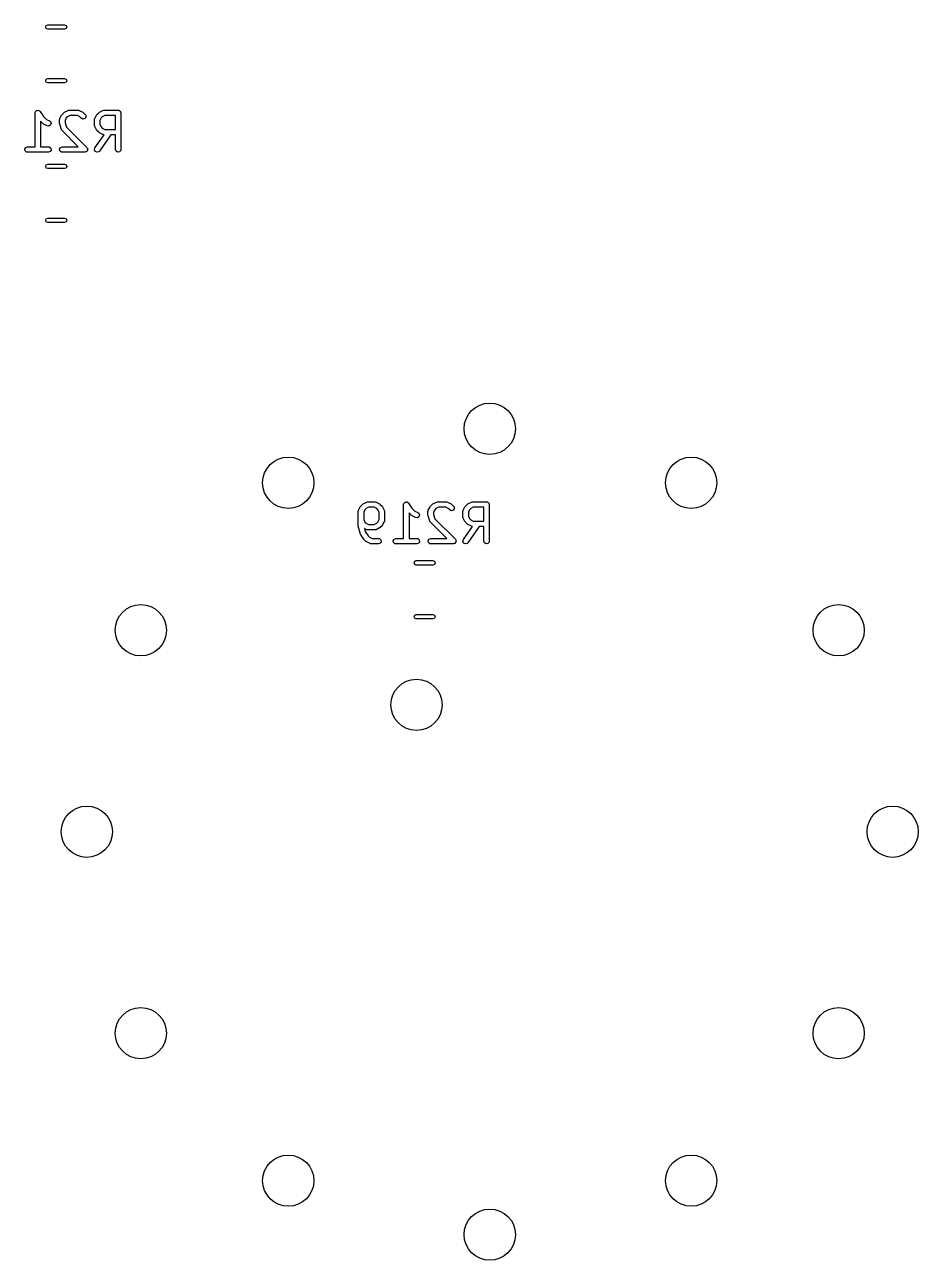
# Model space of a CAD drawing. Extents: x 88 to 206, y -135 to -60.
# Drawn here: x 181.36 to 205.76, y -132.2 to -98.47 of the extents above; entities that cross this region are included whole.
import ezdxf

# ---------------------------------------------------------------- set-up
doc = ezdxf.new("R2010")
doc.units = 0
doc.layers.add('BLACK', color=7, linetype='CONTINUOUS')

msp = doc.modelspace()

# ---------------------------------------------------------------- linework, layer by layer
at = {"layer": 'BLACK', "linetype": 'CONTINUOUS'}
for p, q in [((181.95, -98.491), (181.993, -98.4734)), ((181.993, -98.4734), (182.447, -98.4734)), ((182.447, -98.4734), (182.489, -98.491)), ((181.933, -98.5334), (181.95, -98.491)), ((181.95, -98.5758), (181.933, -98.5334)), ((181.993, -98.5934), (181.95, -98.5758)), ((182.447, -98.5934), (181.993, -98.5934)), ((182.489, -98.5758), (182.447, -98.5934)), ((182.489, -98.491), (182.507, -98.5334)), ((182.507, -98.5334), (182.489, -98.5758)), ((181.933, -100.003), (181.95, -99.961)), ((181.95, -100.046), (181.933, -100.003)), ((181.95, -99.961), (181.993, -99.9434)), ((181.993, -100.063), (181.95, -100.046)), ((181.993, -99.9434), (182.447, -99.9434)), ((182.447, -100.063), (181.993, -100.063)), ((182.447, -99.9434), (182.489, -99.961)), ((182.489, -100.046), (182.447, -100.063)), ((182.489, -99.961), (182.507, -100.003)), ((182.507, -100.003), (182.489, -100.046)), ((181.652, -100.848), (181.668, -100.833)), ((181.652, -100.852), (181.652, -100.848)), ((181.668, -100.833), (181.682, -100.816)), ((181.682, -100.816), (181.686, -100.815)), ((181.686, -100.815), (181.689, -100.812)), ((181.689, -100.812), (181.711, -100.811)), ((181.711, -100.811), (181.733, -100.807)), ((181.733, -100.807), (181.736, -100.809)), ((181.736, -100.809), (181.741, -100.809)), ((181.741, -100.809), (181.758, -100.822)), ((181.758, -100.822), (181.777, -100.833)), ((181.777, -100.833), (181.779, -100.837)), ((181.779, -100.837), (181.782, -100.839)), ((181.782, -100.839), (181.873, -100.976)), ((182.448, -100.861), (182.543, -100.814)), ((182.543, -100.814), (182.568, -100.806)), ((182.568, -100.806), (182.573, -100.807)), ((182.573, -100.807), (182.577, -100.806)), ((182.577, -100.806), (182.815, -100.806)), ((182.815, -100.806), (182.84, -100.81)), ((182.84, -100.81), (182.844, -100.813)), ((182.844, -100.813), (182.848, -100.814)), ((182.848, -100.814), (182.944, -100.861)), ((183.4, -100.861), (183.496, -100.814)), ((183.496, -100.814), (183.521, -100.806)), ((183.521, -100.806), (183.525, -100.807)), ((183.525, -100.807), (183.529, -100.806)), ((183.529, -100.806), (183.91, -100.806)), ((183.91, -100.806), (183.92, -100.807)), ((183.92, -100.807), (183.923, -100.807)), ((183.923, -100.807), (183.926, -100.809)), ((183.926, -100.809), (183.936, -100.81)), ((183.936, -100.81), (183.951, -100.823)), ((183.951, -100.823), (183.968, -100.833)), ((183.968, -100.833), (183.97, -100.839)), ((183.97, -100.839), (183.975, -100.843)), ((183.975, -100.843), (183.978, -100.862)), ((181.645, -100.881), (181.649, -100.855)), ((181.645, -101.806), (181.645, -100.881)), ((181.649, -100.855), (181.652, -100.852)), ((181.857, -101.172), (181.795, -101.109)), ((181.795, -101.109), (181.795, -101.806)), ((181.859, -101.173), (181.857, -101.172)), ((181.877, -101.186), (181.859, -101.173)), ((181.873, -100.976), (181.955, -101.057)), ((181.972, -101.234), (181.877, -101.186)), ((181.955, -101.057), (182.039, -101.099)), ((182.039, -101.099), (182.06, -101.115)), ((182.06, -101.115), (182.08, -101.162)), ((182.08, -101.162), (182.066, -101.211)), ((182.311, -101.071), (182.316, -101.046)), ((182.311, -101.166), (182.311, -101.071)), ((182.312, -101.168), (182.311, -101.166)), ((182.315, -101.19), (182.312, -101.168)), ((182.316, -101.046), (182.319, -101.042)), ((182.319, -101.038), (182.367, -100.942)), ((182.319, -101.042), (182.319, -101.038)), ((182.367, -100.942), (182.38, -100.924)), ((182.38, -100.924), (182.381, -100.923)), ((182.381, -100.923), (182.428, -100.875)), ((182.428, -100.875), (182.447, -100.863)), ((182.447, -100.863), (182.448, -100.861)), ((182.496, -101.02), (182.461, -101.089)), ((182.461, -101.089), (182.461, -101.154)), ((182.461, -101.154), (182.499, -101.269)), ((182.526, -100.99), (182.496, -101.02)), ((182.594, -100.956), (182.526, -100.99)), ((182.797, -100.956), (182.594, -100.956)), ((182.866, -100.99), (182.797, -100.956)), ((182.905, -101.029), (182.866, -100.99)), ((182.951, -101.051), (182.905, -101.029)), ((182.944, -100.861), (182.962, -100.875)), ((183.001, -101.037), (182.951, -101.051)), ((182.962, -100.875), (182.963, -100.875)), ((182.963, -100.875), (183.011, -100.923)), ((183.03, -100.995), (183.001, -101.037)), ((183.011, -100.923), (183.026, -100.944)), ((183.026, -100.944), (183.03, -100.995)), ((183.264, -101.071), (183.268, -101.046)), ((183.264, -101.214), (183.264, -101.071)), ((183.268, -101.046), (183.271, -101.042)), ((183.271, -101.042), (183.272, -101.038)), ((183.272, -101.038), (183.319, -100.942)), ((183.319, -100.942), (183.333, -100.924)), ((183.333, -100.923), (183.381, -100.875)), ((183.333, -100.924), (183.333, -100.923)), ((183.381, -100.875), (183.399, -100.863)), ((183.399, -100.863), (183.4, -100.861)), ((183.448, -101.02), (183.414, -101.089)), ((183.414, -101.089), (183.414, -101.196)), ((183.478, -100.99), (183.448, -101.02)), ((183.547, -100.956), (183.478, -100.99)), ((183.835, -100.956), (183.547, -100.956)), ((183.835, -101.33), (183.835, -100.956)), ((183.978, -100.862), (183.985, -100.881)), ((183.985, -100.881), (183.985, -101.881)), ((182.023, -101.239), (181.972, -101.234)), ((182.066, -101.211), (182.023, -101.239)), ((182.363, -101.333), (182.315, -101.19)), ((182.366, -101.337), (182.363, -101.333)), ((182.366, -101.341), (182.366, -101.337)), ((182.381, -101.362), (182.366, -101.341)), ((182.824, -101.806), (182.381, -101.362)), ((182.499, -101.269), (183.058, -101.828)), ((183.265, -101.218), (183.264, -101.214)), ((183.264, -101.223), (183.265, -101.218)), ((183.272, -101.248), (183.264, -101.223)), ((183.319, -101.343), (183.272, -101.248)), ((183.277, -101.838), (183.528, -101.479)), ((183.32, -101.344), (183.319, -101.343)), ((183.333, -101.362), (183.32, -101.344)), ((183.381, -101.41), (183.333, -101.362)), ((183.382, -101.411), (183.381, -101.41)), ((183.4, -101.424), (183.382, -101.411)), ((183.496, -101.472), (183.4, -101.424)), ((183.711, -101.48), (183.4, -101.924)), ((183.414, -101.196), (183.448, -101.265)), ((183.448, -101.265), (183.478, -101.295)), ((183.478, -101.295), (183.547, -101.33)), ((183.5, -101.472), (183.496, -101.472)), ((183.503, -101.475), (183.5, -101.472)), ((183.528, -101.479), (183.503, -101.475)), ((183.547, -101.33), (183.835, -101.33)), ((183.835, -101.48), (183.711, -101.48)), ((183.835, -101.881), (183.835, -101.48)), ((181.36, -101.868), (181.386, -101.823)), ((181.386, -101.823), (181.434, -101.806)), ((181.434, -101.806), (181.645, -101.806)), ((181.795, -101.806), (182.005, -101.806)), ((182.005, -101.806), (182.031, -101.81)), ((182.031, -101.81), (182.07, -101.843)), ((182.07, -101.843), (182.079, -101.894)), ((182.312, -101.868), (182.338, -101.823)), ((182.338, -101.823), (182.386, -101.806)), ((182.386, -101.806), (182.824, -101.806)), ((183.058, -101.828), (183.068, -101.841)), ((183.068, -101.841), (183.07, -101.843)), ((183.07, -101.843), (183.071, -101.845)), ((183.071, -101.845), (183.073, -101.849)), ((183.073, -101.849), (183.075, -101.872)), ((183.264, -101.887), (183.277, -101.838)), ((181.369, -101.918), (181.36, -101.868)), ((181.408, -101.951), (181.369, -101.918)), ((181.434, -101.956), (181.408, -101.951)), ((182.005, -101.956), (181.434, -101.956)), ((182.054, -101.938), (182.005, -101.956)), ((182.079, -101.894), (182.054, -101.938)), ((182.321, -101.918), (182.312, -101.868)), ((182.361, -101.951), (182.321, -101.918)), ((182.386, -101.956), (182.361, -101.951)), ((183.005, -101.956), (182.386, -101.956)), ((183.027, -101.948), (183.005, -101.956)), ((183.048, -101.942), (183.027, -101.948)), ((183.05, -101.939), (183.048, -101.942)), ((183.054, -101.938), (183.05, -101.939)), ((183.065, -101.919), (183.054, -101.938)), ((183.078, -101.9), (183.065, -101.919)), ((183.075, -101.872), (183.079, -101.894)), ((183.079, -101.894), (183.077, -101.897)), ((183.077, -101.897), (183.078, -101.9)), ((183.286, -101.934), (183.264, -101.887)), ((183.332, -101.955), (183.286, -101.934)), ((183.382, -101.942), (183.332, -101.955)), ((183.4, -101.924), (183.382, -101.942)), ((183.853, -101.929), (183.835, -101.881)), ((183.897, -101.955), (183.853, -101.929)), ((183.948, -101.946), (183.897, -101.955)), ((183.981, -101.906), (183.948, -101.946)), ((183.985, -101.881), (183.981, -101.906)), ((181.933, -102.343), (181.95, -102.301)), ((181.95, -102.386), (181.933, -102.343)), ((181.95, -102.301), (181.993, -102.283)), ((181.993, -102.403), (181.95, -102.386)), ((181.993, -102.283), (182.447, -102.283)), ((182.447, -102.403), (181.993, -102.403)), ((182.447, -102.283), (182.489, -102.301)), ((182.489, -102.386), (182.447, -102.403)), ((182.489, -102.301), (182.507, -102.343)), ((182.507, -102.343), (182.489, -102.386)), ((181.933, -103.813), (181.95, -103.771)), ((181.95, -103.856), (181.933, -103.813)), ((181.95, -103.771), (181.993, -103.753)), ((181.993, -103.873), (181.95, -103.856)), ((181.993, -103.753), (182.447, -103.753)), ((182.447, -103.873), (181.993, -103.873)), ((182.447, -103.753), (182.489, -103.771)), ((182.489, -103.856), (182.447, -103.873)), ((182.489, -103.771), (182.507, -103.813)), ((182.507, -103.813), (182.489, -103.856)), ((190.473, -111.73), (190.52, -111.635)), ((190.52, -111.635), (190.534, -111.617)), ((190.534, -111.615), (190.582, -111.568)), ((190.534, -111.617), (190.534, -111.615)), ((190.582, -111.568), (190.6, -111.555)), ((190.6, -111.555), (190.602, -111.554)), ((190.602, -111.554), (190.697, -111.506)), ((190.697, -111.506), (190.722, -111.499)), ((190.722, -111.499), (190.726, -111.5)), ((190.726, -111.5), (190.73, -111.498)), ((190.73, -111.498), (190.921, -111.498)), ((190.921, -111.498), (190.947, -111.503)), ((190.947, -111.503), (190.95, -111.506)), ((190.95, -111.506), (190.954, -111.506)), ((190.954, -111.506), (191.05, -111.554)), ((191.05, -111.554), (191.068, -111.567)), ((191.068, -111.567), (191.069, -111.568)), ((191.069, -111.568), (191.117, -111.615)), ((191.117, -111.615), (191.13, -111.634)), ((191.13, -111.634), (191.131, -111.635)), ((191.131, -111.635), (191.178, -111.73)), ((191.703, -111.573), (191.708, -111.548)), ((191.703, -112.498), (191.703, -111.573)), ((191.708, -111.548), (191.71, -111.544)), ((191.71, -111.544), (191.711, -111.54)), ((191.711, -111.54), (191.727, -111.525)), ((191.727, -111.525), (191.74, -111.508)), ((191.74, -111.508), (191.745, -111.507)), ((191.745, -111.507), (191.748, -111.504)), ((191.748, -111.504), (191.77, -111.503)), ((191.77, -111.503), (191.791, -111.499)), ((191.791, -111.499), (191.795, -111.501)), ((191.795, -111.501), (191.799, -111.501)), ((191.799, -111.501), (191.817, -111.514)), ((191.817, -111.514), (191.835, -111.525)), ((191.835, -111.525), (191.837, -111.529)), ((191.837, -111.529), (191.84, -111.532)), ((191.84, -111.532), (191.932, -111.668)), ((192.378, -111.73), (192.425, -111.635)), ((192.425, -111.635), (192.439, -111.617)), ((192.439, -111.615), (192.487, -111.568)), ((192.439, -111.617), (192.439, -111.615)), ((192.487, -111.568), (192.505, -111.555)), ((192.505, -111.555), (192.506, -111.554)), ((192.506, -111.554), (192.602, -111.506)), ((192.602, -111.506), (192.627, -111.499)), ((192.627, -111.499), (192.631, -111.5)), ((192.631, -111.5), (192.635, -111.498)), ((192.635, -111.498), (192.873, -111.498)), ((192.873, -111.498), (192.899, -111.503)), ((192.899, -111.503), (192.902, -111.506)), ((192.902, -111.506), (192.907, -111.506)), ((192.907, -111.506), (193.002, -111.554)), ((193.002, -111.554), (193.02, -111.567)), ((193.02, -111.567), (193.022, -111.568)), ((193.022, -111.568), (193.069, -111.615)), ((193.069, -111.615), (193.084, -111.637)), ((193.084, -111.637), (193.089, -111.688)), ((193.33, -111.73), (193.378, -111.635)), ((193.378, -111.635), (193.391, -111.617)), ((193.391, -111.617), (193.392, -111.615)), ((193.392, -111.615), (193.439, -111.568)), ((193.439, -111.568), (193.458, -111.555)), ((193.458, -111.555), (193.459, -111.554)), ((193.459, -111.554), (193.554, -111.506)), ((193.554, -111.506), (193.579, -111.499)), ((193.579, -111.499), (193.583, -111.5)), ((193.583, -111.5), (193.588, -111.498)), ((193.588, -111.498), (193.968, -111.498)), ((193.968, -111.498), (193.978, -111.5)), ((193.978, -111.5), (193.981, -111.499)), ((193.981, -111.499), (193.984, -111.501)), ((193.984, -111.501), (193.994, -111.503)), ((193.994, -111.503), (194.009, -111.515)), ((194.009, -111.515), (194.026, -111.525)), ((194.026, -111.525), (194.028, -111.531)), ((194.028, -111.531), (194.033, -111.536)), ((194.033, -111.536), (194.037, -111.555)), ((194.037, -111.555), (194.043, -111.573)), ((194.043, -111.573), (194.043, -112.573)), ((190.465, -111.764), (190.469, -111.738)), ((190.465, -112.145), (190.465, -111.764)), ((190.469, -111.738), (190.472, -111.735)), ((190.472, -111.735), (190.473, -111.73)), ((190.649, -111.713), (190.615, -111.781)), ((190.615, -111.781), (190.615, -111.984)), ((190.68, -111.682), (190.649, -111.713)), ((190.748, -111.648), (190.68, -111.682)), ((190.903, -111.648), (190.748, -111.648)), ((190.972, -111.682), (190.903, -111.648)), ((191.002, -111.713), (190.972, -111.682)), ((191.036, -111.781), (191.002, -111.713)), ((191.036, -111.984), (191.036, -111.781)), ((191.178, -111.73), (191.186, -111.755)), ((191.186, -111.755), (191.185, -111.759)), ((191.185, -111.759), (191.186, -111.764)), ((191.186, -111.764), (191.186, -112.002)), ((191.915, -111.864), (191.853, -111.802)), ((191.853, -111.802), (191.853, -112.498)), ((191.917, -111.865), (191.915, -111.864)), ((191.935, -111.878), (191.917, -111.865)), ((191.932, -111.668), (192.013, -111.75)), ((192.03, -111.926), (191.935, -111.878)), ((192.013, -111.75), (192.097, -111.792)), ((192.081, -111.932), (192.03, -111.926)), ((192.124, -111.904), (192.081, -111.932)), ((192.097, -111.792), (192.118, -111.807)), ((192.118, -111.807), (192.139, -111.854)), ((192.139, -111.854), (192.124, -111.904)), ((192.37, -111.764), (192.374, -111.738)), ((192.37, -111.859), (192.37, -111.764)), ((192.37, -111.86), (192.37, -111.859)), ((192.374, -111.883), (192.37, -111.86)), ((192.374, -111.738), (192.377, -111.735)), ((192.421, -112.025), (192.374, -111.883)), ((192.377, -111.735), (192.378, -111.73)), ((192.554, -111.713), (192.52, -111.781)), ((192.52, -111.781), (192.52, -111.847)), ((192.52, -111.847), (192.558, -111.961)), ((192.584, -111.682), (192.554, -111.713)), ((192.558, -111.961), (193.117, -112.52)), ((192.653, -111.648), (192.584, -111.682)), ((192.856, -111.648), (192.653, -111.648)), ((192.924, -111.682), (192.856, -111.648)), ((192.963, -111.721), (192.924, -111.682)), ((193.01, -111.743), (192.963, -111.721)), ((193.059, -111.73), (193.01, -111.743)), ((193.089, -111.688), (193.059, -111.73)), ((193.322, -111.764), (193.327, -111.738)), ((193.322, -111.907), (193.322, -111.764)), ((193.324, -111.911), (193.322, -111.907)), ((193.323, -111.915), (193.324, -111.911)), ((193.33, -111.94), (193.323, -111.915)), ((193.327, -111.738), (193.329, -111.735)), ((193.329, -111.735), (193.33, -111.73)), ((193.378, -112.035), (193.33, -111.94)), ((193.506, -111.713), (193.472, -111.781)), ((193.472, -111.781), (193.472, -111.889)), ((193.472, -111.889), (193.506, -111.957)), ((193.537, -111.682), (193.506, -111.713)), ((193.506, -111.957), (193.537, -111.988)), ((193.605, -111.648), (193.537, -111.682)), ((193.893, -111.648), (193.605, -111.648)), ((193.893, -112.022), (193.893, -111.648)), ((190.466, -112.148), (190.465, -112.145)), ((190.467, -112.163), (190.466, -112.148)), ((190.515, -112.353), (190.467, -112.163)), ((190.615, -111.984), (190.649, -112.053)), ((190.697, -112.259), (190.639, -112.23)), ((190.639, -112.23), (190.657, -112.304)), ((190.649, -112.053), (190.68, -112.083)), ((190.657, -112.304), (190.741, -112.43)), ((190.68, -112.083), (190.748, -112.117)), ((190.701, -112.26), (190.697, -112.259)), ((190.705, -112.263), (190.701, -112.26)), ((190.73, -112.267), (190.705, -112.263)), ((190.921, -112.267), (190.73, -112.267)), ((190.748, -112.117), (190.903, -112.117)), ((190.903, -112.117), (190.972, -112.083)), ((190.925, -112.266), (190.921, -112.267)), ((190.929, -112.267), (190.925, -112.266)), ((190.954, -112.259), (190.929, -112.267)), ((191.05, -112.212), (190.954, -112.259)), ((190.972, -112.083), (191.002, -112.053)), ((191.002, -112.053), (191.036, -111.984)), ((191.051, -112.211), (191.05, -112.212)), ((191.069, -112.198), (191.051, -112.211)), ((191.117, -112.15), (191.069, -112.198)), ((191.131, -112.131), (191.117, -112.149)), ((191.117, -112.149), (191.117, -112.15)), ((191.178, -112.035), (191.131, -112.131)), ((191.179, -112.031), (191.178, -112.035)), ((191.182, -112.027), (191.179, -112.031)), ((191.186, -112.002), (191.182, -112.027)), ((192.424, -112.029), (192.421, -112.025)), ((192.424, -112.033), (192.424, -112.029)), ((192.439, -112.055), (192.424, -112.033)), ((192.883, -112.498), (192.439, -112.055)), ((193.336, -112.53), (193.586, -112.172)), ((193.379, -112.036), (193.378, -112.035)), ((193.392, -112.055), (193.379, -112.036)), ((193.439, -112.102), (193.392, -112.055)), ((193.441, -112.103), (193.439, -112.102)), ((193.459, -112.116), (193.441, -112.103)), ((193.769, -112.172), (193.458, -112.616)), ((193.554, -112.164), (193.459, -112.116)), ((193.537, -111.988), (193.605, -112.022)), ((193.558, -112.165), (193.554, -112.164)), ((193.562, -112.167), (193.558, -112.165)), ((193.586, -112.172), (193.562, -112.167)), ((193.605, -112.022), (193.893, -112.022)), ((193.893, -112.172), (193.769, -112.172)), ((193.893, -112.573), (193.893, -112.172)), ((190.515, -112.354), (190.515, -112.353)), ((190.525, -112.377), (190.515, -112.354)), ((190.62, -112.52), (190.525, -112.377)), ((190.623, -112.522), (190.62, -112.52)), ((190.63, -112.531), (190.623, -112.522)), ((190.677, -112.579), (190.63, -112.531)), ((190.679, -112.579), (190.677, -112.579)), ((190.697, -112.593), (190.679, -112.579)), ((190.792, -112.64), (190.697, -112.593)), ((190.741, -112.43), (190.775, -112.464)), ((190.775, -112.464), (190.843, -112.498)), ((190.797, -112.641), (190.792, -112.64)), ((190.8, -112.644), (190.797, -112.641)), ((190.826, -112.648), (190.8, -112.644)), ((191.016, -112.648), (190.826, -112.648)), ((190.843, -112.498), (191.016, -112.498)), ((191.016, -112.498), (191.042, -112.503)), ((191.064, -112.631), (191.016, -112.648)), ((191.042, -112.503), (191.081, -112.536)), ((191.09, -112.586), (191.064, -112.631)), ((191.081, -112.536), (191.09, -112.586)), ((191.418, -112.56), (191.444, -112.516)), ((191.427, -112.611), (191.418, -112.56)), ((191.467, -112.644), (191.427, -112.611)), ((191.444, -112.516), (191.492, -112.498)), ((191.492, -112.648), (191.467, -112.644)), ((191.492, -112.498), (191.703, -112.498)), ((192.064, -112.648), (191.492, -112.648)), ((191.853, -112.498), (192.064, -112.498)), ((192.064, -112.498), (192.089, -112.503)), ((192.112, -112.631), (192.064, -112.648)), ((192.089, -112.503), (192.129, -112.536)), ((192.138, -112.586), (192.112, -112.631)), ((192.129, -112.536), (192.138, -112.586)), ((192.371, -112.56), (192.396, -112.516)), ((192.38, -112.611), (192.371, -112.56)), ((192.419, -112.644), (192.38, -112.611)), ((192.396, -112.516), (192.445, -112.498)), ((192.445, -112.648), (192.419, -112.644)), ((192.445, -112.498), (192.883, -112.498)), ((193.064, -112.648), (192.445, -112.648)), ((193.085, -112.64), (193.064, -112.648)), ((193.107, -112.635), (193.085, -112.64)), ((193.109, -112.632), (193.107, -112.635)), ((193.112, -112.631), (193.109, -112.632)), ((193.123, -112.611), (193.112, -112.631)), ((193.117, -112.52), (193.126, -112.534)), ((193.136, -112.593), (193.123, -112.611)), ((193.126, -112.534), (193.129, -112.536)), ((193.129, -112.536), (193.129, -112.538)), ((193.129, -112.538), (193.132, -112.541)), ((193.132, -112.541), (193.134, -112.564)), ((193.134, -112.564), (193.138, -112.586)), ((193.138, -112.586), (193.136, -112.589)), ((193.136, -112.589), (193.136, -112.593)), ((193.322, -112.58), (193.336, -112.53)), ((193.344, -112.626), (193.322, -112.58)), ((193.391, -112.648), (193.344, -112.626)), ((193.44, -112.635), (193.391, -112.648)), ((193.458, -112.616), (193.44, -112.635)), ((193.911, -112.621), (193.893, -112.573)), ((193.955, -112.647), (193.911, -112.621)), ((194.006, -112.638), (193.955, -112.647)), ((194.039, -112.599), (194.006, -112.638)), ((194.043, -112.573), (194.039, -112.599)), ((191.991, -113.164), (192.009, -113.121)), ((192.009, -113.206), (191.991, -113.164)), ((192.009, -113.121), (192.051, -113.104)), ((192.051, -113.224), (192.009, -113.206)), ((192.051, -113.104), (192.505, -113.104)), ((192.505, -113.224), (192.051, -113.224)), ((192.505, -113.104), (192.547, -113.121)), ((192.547, -113.206), (192.505, -113.224)), ((192.547, -113.121), (192.565, -113.164)), ((192.565, -113.164), (192.547, -113.206)), ((191.991, -114.634), (192.009, -114.591)), ((192.009, -114.676), (191.991, -114.634)), ((192.009, -114.591), (192.051, -114.574)), ((192.051, -114.694), (192.009, -114.676)), ((192.051, -114.574), (192.505, -114.574)), ((192.505, -114.574), (192.547, -114.591)), ((192.547, -114.676), (192.505, -114.694)), ((192.547, -114.591), (192.565, -114.634)), ((192.565, -114.634), (192.547, -114.676)), ((192.505, -114.694), (192.051, -114.694))]:
    msp.add_line(p, q, dxfattribs=at)
at = {"layer": 'BLACK'}
for centre in [(194.056, -109.503), (188.556, -110.977), (199.556, -110.977), (184.53, -115.003), (203.582, -115.003), (192.056, -117.039), (183.056, -120.503), (205.056, -120.503), (184.53, -126.003), (203.582, -126.003), (188.556, -130.029), (199.556, -130.029), (194.056, -131.503)]:
    msp.add_circle(centre, 0.7, dxfattribs=at)

doc.saveas('drawing.dxf')
